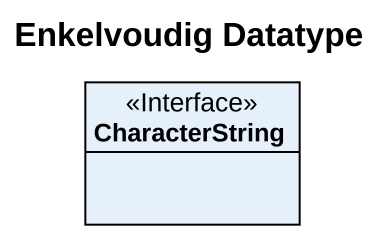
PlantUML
@startuml
title Enkelvoudig Datatype
hide circle
hide empty members
class CharacterString <<Interface>>
@enduml
